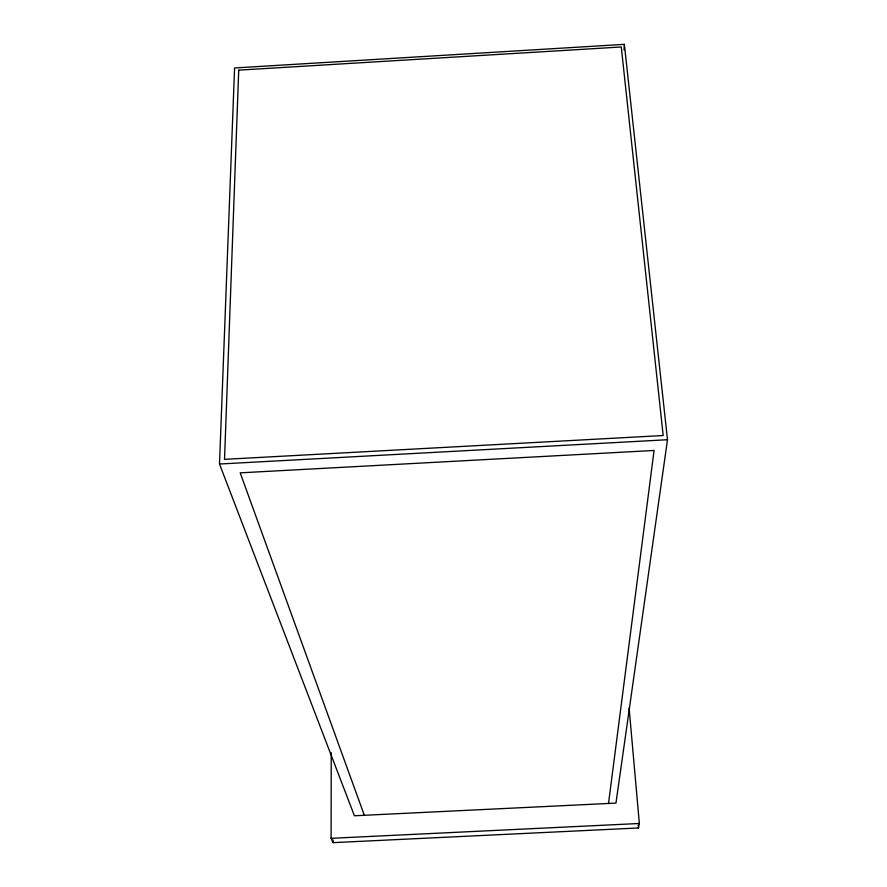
<?xml version="1.0" encoding="UTF-8"?>
<svg xmlns="http://www.w3.org/2000/svg" width="887" height="887" viewBox="0 0 887 887"><rect width="100%" height="100%" fill="white"/><g stroke="black" fill="none" stroke-linecap="round" stroke-linejoin="round"><path stroke-width="1.33" d="M629.105 707.981L639.35 823.491L638.463 827.981L333.057 842.65L333.057 839.878M333.057 842.65L331.106 838.326L331.228 752.697M219.499 464.023L234.578 67.966L624.37 44.35L667.501 439.73L615.955 803.101L354.412 815.774L219.499 464.023L667.501 439.73M624.016 49.872L624.37 44.35M608.515 803.467L654.074 450.463L240.189 472.838L364.324 815.297M331.106 838.326L639.35 823.491M638.219 825.22L638.463 827.981M238.725 70.14L224.522 459.344L663.177 435.528L621.277 46.978L238.725 70.14"/></g></svg>
